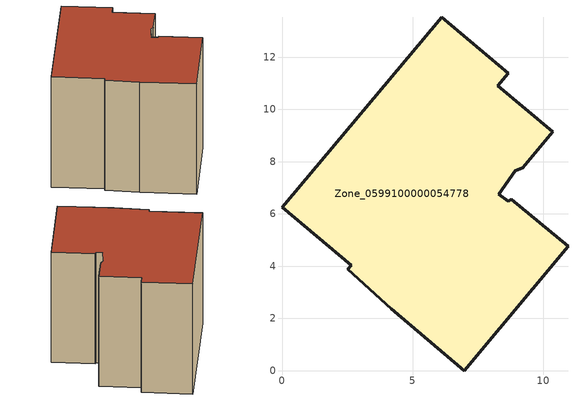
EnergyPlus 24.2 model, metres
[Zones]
Zone_0599100000054778
 floor ground (C_G): 8.67,11.39 8.26,10.9 10.37,9.14 9.22,7.77 8.93,7.65 8.3,6.76 8.65,6.48 8.78,6.56 10.95,4.75 6.97,0 4.18,2.36 2.52,3.88 2.65,4.04 0,6.26 6.12,13.52 z0
 wall outside (C_F): 8.26,10.9 8.67,11.39 6.12,13.52 0,6.26 2.65,4.04 2.52,3.88 4.18,2.36 6.97,0 10.95,4.75 8.78,6.56 8.65,6.48 8.3,6.76 8.93,7.65 9.22,7.77 10.37,9.14 8.26,10.9 z0:8.03
 roof outside (C_R): 8.3,6.76 8.93,7.65 9.22,7.77 10.37,9.14 8.26,10.9 8.67,11.39 6.12,13.52 0,6.26 2.65,4.04 2.52,3.88 4.18,2.36 6.97,0 10.95,4.75 8.78,6.56 8.65,6.48 z8.03
[BUILDING]
Pand.0599100000054778: North Axis=0; Terrain=City; Loads Convergence Tolerance Value=0.04; Temperature Convergence Tolerance Value=0.4; Solar Distribution=FullExterior; Maximum Number of Warmup Days=25; Minimum Number of Warmup Days=1
[Site:Location]
Rotterdam.The.Hague.AP_ZH_NLD Design_Conditions: Latitude=51.96; Longitude=4.45; Time Zone=1; Elevation=-4.5
[SITE:GROUNDTEMPERATURE:BUILDINGSURFACE]
18, 18, 18, 18, 18, 18, 18, 18, 18, 18, 18, 18
[MATERIAL] Thermal Absorptance=0.9; Solar Absorptance=0.7; Visible Absorptance=0.7
Name | Roughness | Thickness | Conductivity | Density | Specific Heat
G.TC.1946-1964 | MediumSmooth | 0.15 | 1 | 540 | 1210
F.TC.1946-1964 | Rough | 0.3 | 0.857143 | 1920 | 840
R.TC.1946-1964 | MediumRough | 0.2 | 0.235294 | 1500 | 1000
[CONSTRUCTION]
C_G: G.TC.1946-1964
C_F: F.TC.1946-1964
C_R: R.TC.1946-1964
[ZONE]
Zone_0599100000054778: Type=1; Multiplier=1; Ceiling Height=Autocalculate; Volume=Autocalculate; Floor Area=autocalculate; Part of Total Floor Area=Yes
[ZONEINFILTRATION:DESIGNFLOWRATE]
Infil_Zone_0599100000054778: Zone or ZoneList or Space or SpaceList=Zone_0599100000054778; Schedule=AlwaysOn; Design Flow Rate Calculation Method=Flow/Area; Flow Rate per Floor Area=0.003; Constant Term Coefficient=1; Temperature Term Coefficient=0; Velocity Term Coefficient=0; Velocity Squared Term Coefficient=0
[HVACTEMPLATE:ZONE:IDEALLOADSAIRSYSTEM]
Zone_0599100000054778: Maximum Heating Supply Air Temperature=50; Minimum Cooling Supply Air Temperature=13; Maximum Heating Supply Air Humidity Ratio=0.0156; Minimum Cooling Supply Air Humidity Ratio=0.0077; Heating Limit=NoLimit; Cooling Limit=NoLimit; Dehumidification Control Type=ConstantSensibleHeatRatio; Cooling Sensible Heat Ratio=0.7; Dehumidification Setpoint=60; Humidification Control Type=None; Humidification Setpoint=30; Outdoor Air Method=None; Outdoor Air Flow Rate per Person=0.00944; Outdoor Air Flow Rate per Zone Floor Area=0; Outdoor Air Flow Rate per Zone=0; Demand Controlled Ventilation Type=None; Outdoor Air Economizer Type=NoEconomizer; Heat Recovery Type=None; Sensible Heat Recovery Effectiveness=0.7; Latent Heat Recovery Effectiveness=0.65
[ZONECONTROL:THERMOSTAT]
ThermostatControl_Zone_0599100000054778: Zone or ZoneList=Zone_0599100000054778; Control Type Schedule=DualSetpointControlType; Control 1=Thermostat_Zone_0599100000054778; Temperature Difference Between Cutout And Setpoint=0
[THERMOSTATSETPOINT:DUALSETPOINT]
Thermostat_Zone_0599100000054778: Heating Setpoint Temperature Schedule=HeatingSetpoint_Zone_0599100000054778; Cooling Setpoint Temperature Schedule=CoolingSetpoint_Zone_0599100000054778
[SCHEDULE:COMPACT]
HeatingSetpoint_Zone_0599100000054778: Through: 12/31, For: AllDays, Until: 24:00, 21
CoolingSetpoint_Zone_0599100000054778: Through: 12/31, For: AllDays, Until: 24:00, 24
DualSetpointControlType: Through: 12/31, For: AllDays, Until: 24:00, 4
AlwaysOn: Through: 12/31, For: AllDays, Until: 24:00, 1
